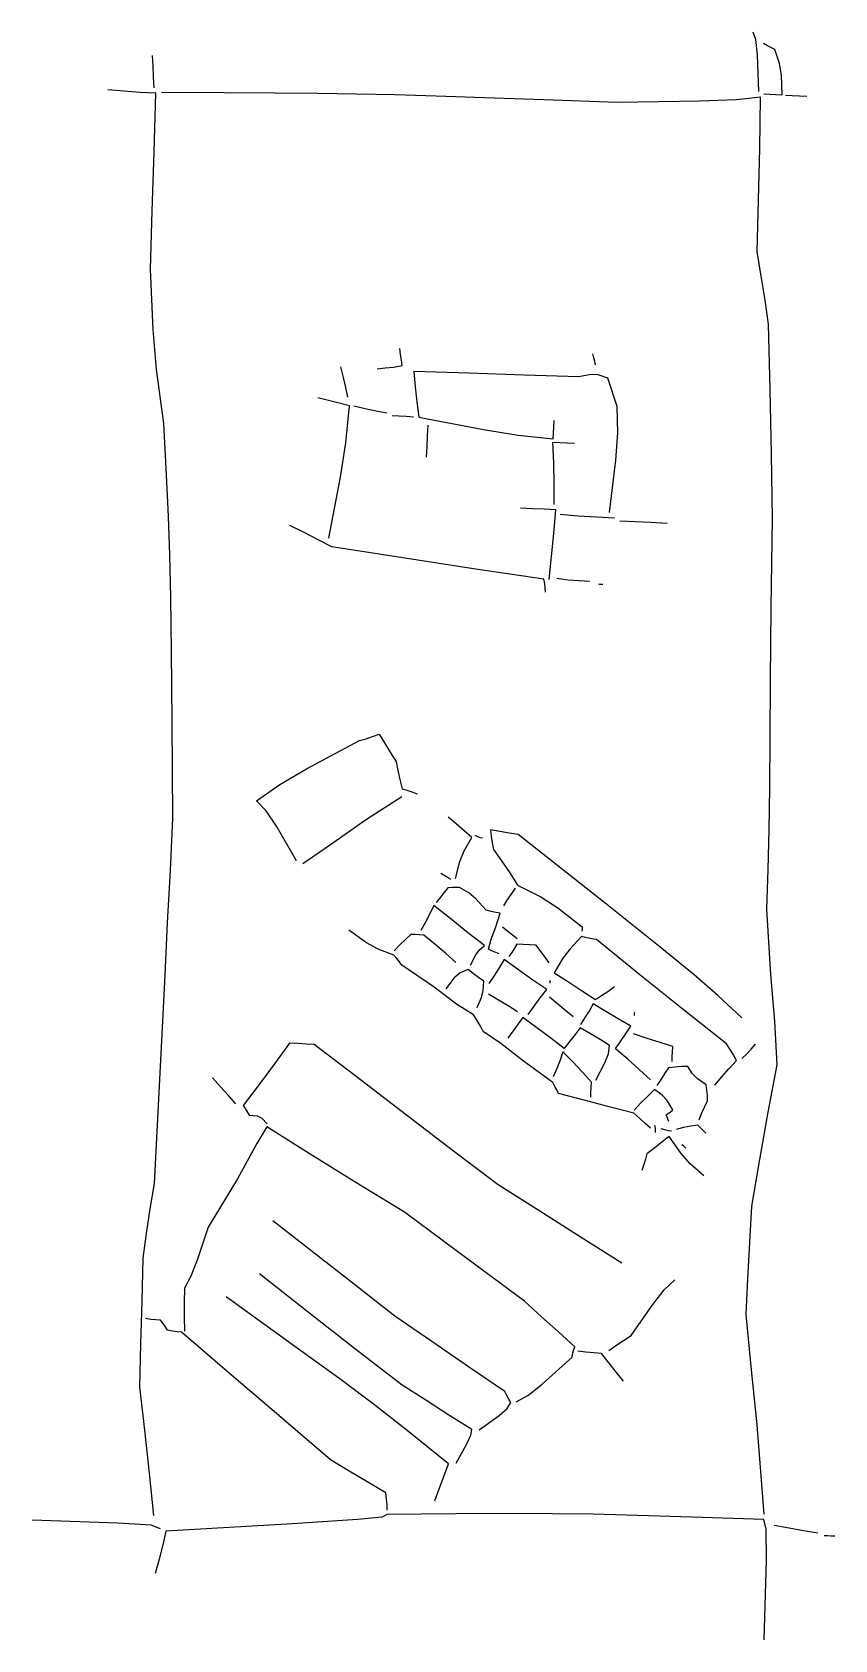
# Model space of a CAD drawing. Extents: x -0.14 to 0.81, y -0.13 to 1.77.
import ezdxf

# ---------------------------------------------------------------- set-up
doc = ezdxf.new("R2010")
doc.units = 0
doc.header["$LTSCALE"] = 0.000394
doc.layers.get('0').update_dxf_attribs({"linetype": 'CONTINUOUS'})

msp = doc.modelspace()

# ---------------------------------------------------------------- linework, layer by layer
at = {"color": 0, "linetype": 'CONTINUOUS'}
for p, q in [((0.7181, 1.7644), (0.7148, 1.773)), ((0.7199, 1.7461), (0.7181, 1.7644)), ((0.7318, 1.757), (0.7269, 1.7597)), ((0.7364, 1.7545), (0.7318, 1.757)), ((0.7405, 1.7527), (0.7364, 1.7545)), ((0.746, 1.736), (0.7405, 1.7527)), ((0.0046, 1.7327), (0.004, 1.7455)), ((0.0053, 1.72), (0.0046, 1.7327)), ((0.7214, 1.7028), (0.7199, 1.7461)), ((0.7483, 1.722), (0.746, 1.736)), ((0.0059, 1.7073), (0.0053, 1.72)), ((0.7492, 1.6988), (0.7483, 1.722)), ((-0.0299, 1.7031), (-0.0489, 1.7049)), ((-0.0109, 1.7018), (-0.0299, 1.7031)), ((0.0081, 1.7008), (-0.0109, 1.7018)), ((0.0058, 1.631), (0.0081, 1.7008)), ((0.0887, 1.7014), (0.0145, 1.7017)), ((0.1489, 1.701), (0.0887, 1.7014)), ((0.1997, 1.7005), (0.1489, 1.701)), ((0.2455, 1.6998), (0.1997, 1.7005)), ((0.2906, 1.6988), (0.2455, 1.6998)), ((0.3397, 1.6974), (0.2906, 1.6988)), ((0.397, 1.6955), (0.3397, 1.6974)), ((0.467, 1.6929), (0.397, 1.6955)), ((0.7236, 1.6963), (0.6952, 1.693)), ((0.7227, 1.6353), (0.7236, 1.6963)), ((0.7276, 1.6999), (0.7344, 1.6996)), ((0.7344, 1.6996), (0.7416, 1.6992)), ((0.7416, 1.6992), (0.7492, 1.6988)), ((0.753, 1.6986), (0.761, 1.6982)), ((0.761, 1.6982), (0.7695, 1.6978)), ((0.7695, 1.6978), (0.7784, 1.6974)), ((0.5542, 1.6896), (0.467, 1.6929)), ((0.6512, 1.6912), (0.5542, 1.6896)), ((0.6952, 1.693), (0.6512, 1.6912)), ((0.0036, 1.5615), (0.0058, 1.631)), ((0.7212, 1.5744), (0.7227, 1.6353)), ((0.0014, 1.4926), (0.0036, 1.5615)), ((0.7195, 1.5135), (0.7212, 1.5744)), ((0.7243, 1.4843), (0.7195, 1.5135)), ((0.0046, 1.4213), (0.0014, 1.4926)), ((0.7289, 1.4558), (0.7243, 1.4843)), ((0.7329, 1.4276), (0.7289, 1.4558)), ((0.735, 1.3503), (0.7329, 1.4276)), ((0.0088, 1.374), (0.0046, 1.4213)), ((0.2976, 1.3915), (0.2967, 1.3988)), ((0.2985, 1.3848), (0.2976, 1.3915)), ((0.5262, 1.3876), (0.5252, 1.3924)), ((0.0175, 1.31), (0.0088, 1.374)), ((0.23, 1.3645), (0.2269, 1.377)), ((0.27, 1.3748), (0.2793, 1.3756)), ((0.2793, 1.3756), (0.2892, 1.3767)), ((0.2892, 1.3767), (0.2994, 1.3784)), ((0.2994, 1.3784), (0.2985, 1.3848)), ((0.3787, 1.3693), (0.3131, 1.3713)), ((0.3131, 1.3713), (0.3147, 1.3534)), ((0.5273, 1.3834), (0.5262, 1.3876)), ((0.5283, 1.3795), (0.5273, 1.3834)), ((0.2329, 1.3525), (0.23, 1.3645)), ((0.2352, 1.3409), (0.2329, 1.3525)), ((0.3147, 1.3534), (0.3167, 1.3355)), ((0.4438, 1.3672), (0.3787, 1.3693)), ((0.5085, 1.3652), (0.4438, 1.3672)), ((0.5227, 1.3679), (0.5085, 1.3652)), ((0.5315, 1.3674), (0.5227, 1.3679)), ((0.5428, 1.3635), (0.5315, 1.3674)), ((0.5469, 1.3519), (0.5428, 1.3635)), ((0.5505, 1.3406), (0.5469, 1.3519)), ((0.2122, 1.337), (0.1996, 1.3402)), ((0.2247, 1.3338), (0.2122, 1.337)), ((0.2373, 1.3307), (0.2247, 1.3338)), ((0.3167, 1.3355), (0.3192, 1.3176)), ((0.5538, 1.3299), (0.5505, 1.3406)), ((0.7365, 1.2736), (0.735, 1.3503)), ((0.2327, 1.2869), (0.2373, 1.3307)), ((0.2558, 1.3272), (0.2423, 1.3304)), ((0.2687, 1.3244), (0.2558, 1.3272)), ((0.2813, 1.3221), (0.2687, 1.3244)), ((0.2875, 1.3192), (0.2955, 1.3188)), ((0.2955, 1.3188), (0.3041, 1.3184)), ((0.3041, 1.3184), (0.3129, 1.3179)), ((0.3192, 1.3176), (0.3956, 1.3029)), ((0.4788, 1.3058), (0.4792, 1.3133)), ((0.5547, 1.2989), (0.5538, 1.3299)), ((0.0206, 1.2492), (0.0175, 1.31)), ((0.3289, 1.2828), (0.3296, 1.2955)), ((0.3296, 1.2955), (0.3302, 1.3081)), ((0.3956, 1.3029), (0.4368, 1.2962)), ((0.4368, 1.2962), (0.4781, 1.2918)), ((0.4781, 1.2918), (0.4785, 1.2985)), ((0.4785, 1.2985), (0.4788, 1.3058)), ((0.5524, 1.2664), (0.5547, 1.2989)), ((0.2264, 1.2464), (0.2327, 1.2869)), ((0.3283, 1.2701), (0.3289, 1.2828)), ((0.4788, 1.2629), (0.4779, 1.288)), ((0.4779, 1.288), (0.4859, 1.2875)), ((0.4859, 1.2875), (0.4945, 1.2871)), ((0.4945, 1.2871), (0.5033, 1.2867)), ((0.4792, 1.2384), (0.4788, 1.2629)), ((0.5449, 1.2045), (0.5524, 1.2664)), ((0.7378, 1.1972), (0.7365, 1.2736)), ((0.0229, 1.2), (0.0206, 1.2492)), ((0.2128, 1.1742), (0.2264, 1.2464)), ((0.4793, 1.2141), (0.4792, 1.2384)), ((0.0245, 1.1543), (0.0229, 1.2)), ((0.4536, 1.2091), (0.4396, 1.2098)), ((0.4675, 1.2084), (0.4536, 1.2091)), ((0.4815, 1.2077), (0.4675, 1.2084)), ((0.4788, 1.1799), (0.4815, 1.2077)), ((0.5078, 1.2004), (0.4863, 1.2023)), ((0.5294, 1.1989), (0.5078, 1.2004)), ((0.5509, 1.1978), (0.5294, 1.1989)), ((0.1835, 1.1808), (0.1665, 1.1893)), ((0.2, 1.1724), (0.1835, 1.1808)), ((0.4761, 1.1524), (0.4788, 1.1799)), ((0.5571, 1.1949), (0.5752, 1.194)), ((0.5752, 1.194), (0.5939, 1.1931)), ((0.5939, 1.1931), (0.6129, 1.1921)), ((0.7362, 1.092), (0.7378, 1.1972)), ((0.2161, 1.1639), (0.2, 1.1724)), ((0.3002, 1.1508), (0.2161, 1.1639)), ((0.0256, 1.1039), (0.0245, 1.1543)), ((0.3838, 1.138), (0.3002, 1.1508)), ((0.4735, 1.1254), (0.4761, 1.1524)), ((0.4672, 1.1258), (0.3838, 1.138)), ((0.4681, 1.1206), (0.4672, 1.1258)), ((0.496, 1.1247), (0.4824, 1.1263)), ((0.509, 1.1237), (0.496, 1.1247)), ((0.5217, 1.123), (0.509, 1.1237)), ((0.0265, 1.0407), (0.0256, 1.1039)), ((0.4688, 1.1155), (0.4681, 1.1206)), ((0.4689, 1.1104), (0.4688, 1.1155)), ((0.5317, 1.12), (0.533, 1.1199)), ((0.533, 1.1199), (0.5346, 1.1198)), ((0.5346, 1.1198), (0.5368, 1.1197)), ((0.7353, 1.0067), (0.7362, 1.092)), ((0.0273, 0.9564), (0.0265, 1.0407)), ((0.7348, 0.9371), (0.7353, 1.0067)), ((0.0282, 0.8429), (0.0273, 0.9564)), ((0.1861, 0.9011), (0.249, 0.9347)), ((0.249, 0.9347), (0.2567, 0.9369)), ((0.2567, 0.9369), (0.2645, 0.9394)), ((0.2645, 0.9394), (0.2723, 0.9424)), ((0.2723, 0.9424), (0.2785, 0.9319)), ((0.7345, 0.8791), (0.7348, 0.9371)), ((0.2785, 0.9319), (0.2852, 0.921)), ((0.2852, 0.921), (0.2922, 0.9096)), ((0.1545, 0.8826), (0.1861, 0.9011)), ((0.2922, 0.9096), (0.2943, 0.8993)), ((0.2943, 0.8993), (0.2966, 0.8887)), ((0.1271, 0.8633), (0.1545, 0.8826)), ((0.2966, 0.8887), (0.2995, 0.8774)), ((0.2995, 0.8774), (0.3049, 0.8759)), ((0.3049, 0.8759), (0.3108, 0.874)), ((0.7339, 0.8289), (0.7345, 0.8791)), ((0.1386, 0.8517), (0.1271, 0.8633)), ((0.2559, 0.841), (0.299, 0.8686)), ((0.3108, 0.874), (0.317, 0.8715)), ((0.0251, 0.7809), (0.0282, 0.8429)), ((0.1508, 0.8333), (0.1386, 0.8517)), ((0.2146, 0.8115), (0.2559, 0.841)), ((0.3634, 0.8361), (0.3537, 0.8442)), ((0.1744, 0.7923), (0.1508, 0.8333)), ((0.3729, 0.828), (0.3634, 0.8361)), ((0.3727, 0.8041), (0.3817, 0.8199)), ((0.3817, 0.8199), (0.3729, 0.828)), ((0.389, 0.8208), (0.3857, 0.8222)), ((0.3919, 0.8197), (0.389, 0.8208)), ((0.3944, 0.8192), (0.3919, 0.8197)), ((0.4151, 0.8271), (0.4038, 0.8289)), ((0.4038, 0.8289), (0.4047, 0.8213)), ((0.4047, 0.8213), (0.406, 0.8136)), ((0.4261, 0.8253), (0.4151, 0.8271)), ((0.4366, 0.8235), (0.4261, 0.8253)), ((0.5396, 0.7422), (0.4366, 0.8235)), ((0.7328, 0.7821), (0.7339, 0.8289)), ((0.1819, 0.7893), (0.2146, 0.8115)), ((0.3678, 0.7915), (0.3727, 0.8041)), ((0.406, 0.8136), (0.4077, 0.8059)), ((0.4077, 0.8059), (0.4172, 0.7923)), ((0.0219, 0.719), (0.0251, 0.7809)), ((0.3627, 0.7713), (0.3678, 0.7915)), ((0.4172, 0.7923), (0.4267, 0.7782)), ((0.7309, 0.7348), (0.7328, 0.7821)), ((0.3498, 0.7745), (0.3453, 0.7772)), ((0.3538, 0.7721), (0.3498, 0.7745)), ((0.3576, 0.7703), (0.3538, 0.7721)), ((0.4267, 0.7782), (0.4361, 0.7637)), ((0.4361, 0.7637), (0.4637, 0.7496)), ((0.3447, 0.7492), (0.3397, 0.7432)), ((0.3492, 0.755), (0.3447, 0.7492)), ((0.3533, 0.7603), (0.3492, 0.755)), ((0.3584, 0.7609), (0.3533, 0.7603)), ((0.3631, 0.761), (0.3584, 0.7609)), ((0.3673, 0.7609), (0.3631, 0.761)), ((0.3784, 0.7543), (0.3673, 0.7609)), ((0.3866, 0.7473), (0.3784, 0.7543)), ((0.399, 0.7338), (0.3866, 0.7473)), ((0.4196, 0.7391), (0.4238, 0.7457)), ((0.4238, 0.7457), (0.4283, 0.7527)), ((0.4283, 0.7527), (0.4334, 0.7601)), ((0.4637, 0.7496), (0.4835, 0.7368)), ((0.6049, 0.6902), (0.5396, 0.7422)), ((0.3323, 0.7296), (0.327, 0.7197)), ((0.337, 0.7395), (0.3323, 0.7296)), ((0.3574, 0.7233), (0.337, 0.7395)), ((0.3773, 0.7073), (0.3574, 0.7233)), ((0.4049, 0.7323), (0.399, 0.7338)), ((0.4102, 0.7311), (0.4049, 0.7323)), ((0.4153, 0.7305), (0.4102, 0.7311)), ((0.4104, 0.7144), (0.4153, 0.7305)), ((0.4835, 0.7368), (0.5124, 0.7141)), ((0.7357, 0.6577), (0.7309, 0.7348)), ((0.0188, 0.6571), (0.0219, 0.719)), ((0.2571, 0.6955), (0.2363, 0.7103)), ((0.3098, 0.7053), (0.3032, 0.6992)), ((0.3149, 0.705), (0.3098, 0.7053)), ((0.32, 0.7048), (0.3149, 0.705)), ((0.325, 0.7045), (0.32, 0.7048)), ((0.327, 0.7197), (0.3215, 0.7098)), ((0.3381, 0.6937), (0.325, 0.7045)), ((0.3969, 0.692), (0.3773, 0.7073)), ((0.4048, 0.6998), (0.4104, 0.7144)), ((0.4244, 0.7088), (0.4183, 0.7138)), ((0.4302, 0.7043), (0.4244, 0.7088)), ((0.4354, 0.7002), (0.4302, 0.7043)), ((0.5123, 0.7112), (0.5122, 0.709)), ((0.5124, 0.7141), (0.5123, 0.7128)), ((0.5123, 0.7128), (0.5123, 0.7112)), ((0.2709, 0.6879), (0.2571, 0.6955)), ((0.2895, 0.6809), (0.2709, 0.6879)), ((0.2965, 0.6929), (0.2898, 0.686)), ((0.3032, 0.6992), (0.2965, 0.6929)), ((0.3506, 0.6829), (0.3381, 0.6937)), ((0.3867, 0.6811), (0.391, 0.6872)), ((0.391, 0.6872), (0.3969, 0.692)), ((0.4018, 0.6879), (0.4048, 0.6998)), ((0.4063, 0.6855), (0.4018, 0.6879)), ((0.4104, 0.6837), (0.4063, 0.6855)), ((0.4323, 0.6889), (0.4291, 0.684)), ((0.4351, 0.6939), (0.4323, 0.6889)), ((0.4427, 0.6935), (0.4351, 0.6939)), ((0.4503, 0.6931), (0.4427, 0.6935)), ((0.4579, 0.6927), (0.4503, 0.6931)), ((0.4635, 0.6852), (0.4579, 0.6927)), ((0.4686, 0.6782), (0.4635, 0.6852)), ((0.4981, 0.6882), (0.4896, 0.6771)), ((0.5118, 0.7027), (0.4981, 0.6882)), ((0.5181, 0.7011), (0.5118, 0.7027)), ((0.524, 0.6999), (0.5181, 0.7011)), ((0.5295, 0.6993), (0.524, 0.6999)), ((0.5807, 0.6576), (0.5295, 0.6993)), ((0.6452, 0.6573), (0.6049, 0.6902)), ((0.2931, 0.6769), (0.2895, 0.6809)), ((0.2964, 0.6729), (0.2931, 0.6769)), ((0.2991, 0.669), (0.2964, 0.6729)), ((0.3372, 0.6427), (0.2991, 0.669)), ((0.3628, 0.6721), (0.3506, 0.6829)), ((0.3804, 0.6687), (0.3867, 0.6811)), ((0.4146, 0.6666), (0.4087, 0.657)), ((0.4142, 0.6822), (0.4104, 0.6837)), ((0.4202, 0.6755), (0.4146, 0.6666)), ((0.4373, 0.6633), (0.4202, 0.6755)), ((0.4291, 0.684), (0.4255, 0.6791)), ((0.4734, 0.6716), (0.4686, 0.6782)), ((0.4896, 0.6771), (0.4792, 0.6598)), ((0.0157, 0.5953), (0.0188, 0.6571)), ((0.3611, 0.654), (0.3511, 0.6409)), ((0.368, 0.6599), (0.3611, 0.654)), ((0.3776, 0.6637), (0.368, 0.6599)), ((0.3837, 0.6587), (0.3776, 0.6637)), ((0.3899, 0.6542), (0.3837, 0.6587)), ((0.396, 0.6501), (0.3899, 0.6542)), ((0.3952, 0.6388), (0.396, 0.6501)), ((0.4087, 0.657), (0.4022, 0.6472)), ((0.4542, 0.6513), (0.4373, 0.6633)), ((0.4705, 0.6399), (0.4542, 0.6513)), ((0.4747, 0.6474), (0.4748, 0.6486)), ((0.4748, 0.6499), (0.4749, 0.6512)), ((0.4748, 0.6486), (0.4748, 0.6499)), ((0.4792, 0.6598), (0.4952, 0.6498)), ((0.4952, 0.6498), (0.5115, 0.6391)), ((0.6321, 0.6165), (0.5807, 0.6576)), ((0.6731, 0.6329), (0.6452, 0.6573)), ((0.7405, 0.6027), (0.7357, 0.6577)), ((0.3637, 0.6227), (0.3372, 0.6427)), ((0.3881, 0.6187), (0.3932, 0.6306)), ((0.3932, 0.6306), (0.3952, 0.6388)), ((0.4136, 0.6276), (0.4016, 0.6345)), ((0.4556, 0.6204), (0.4628, 0.6302)), ((0.4628, 0.6302), (0.4705, 0.6399)), ((0.4836, 0.6228), (0.4739, 0.6309)), ((0.5115, 0.6391), (0.5284, 0.6281)), ((0.5284, 0.6281), (0.5354, 0.6329)), ((0.5354, 0.6329), (0.5429, 0.6379)), ((0.5429, 0.6379), (0.5508, 0.6435)), ((0.7015, 0.6066), (0.6731, 0.6329)), ((0.3838, 0.61), (0.3637, 0.6227)), ((0.3882, 0.6034), (0.3838, 0.61)), ((0.425, 0.6206), (0.4136, 0.6276)), ((0.4361, 0.6137), (0.425, 0.6206)), ((0.4487, 0.6105), (0.4556, 0.6204)), ((0.493, 0.615), (0.4836, 0.6228)), ((0.5019, 0.6078), (0.493, 0.615)), ((0.521, 0.6154), (0.5158, 0.6071)), ((0.5256, 0.6232), (0.521, 0.6154)), ((0.5404, 0.6139), (0.5256, 0.6232)), ((0.5552, 0.6052), (0.5404, 0.6139)), ((0.5745, 0.6105), (0.5746, 0.6118)), ((0.5745, 0.6092), (0.5745, 0.6105)), ((0.5746, 0.6118), (0.5747, 0.6131)), ((0.6834, 0.5758), (0.6321, 0.6165)), ((0.0125, 0.5336), (0.0157, 0.5953)), ((0.392, 0.5969), (0.3882, 0.6034)), ((0.3955, 0.5903), (0.392, 0.5969)), ((0.4163, 0.5762), (0.3955, 0.5903)), ((0.4308, 0.5911), (0.4244, 0.5825)), ((0.4366, 0.5993), (0.4308, 0.5911)), ((0.4422, 0.6071), (0.4366, 0.5993)), ((0.459, 0.5948), (0.4422, 0.6071)), ((0.4752, 0.5825), (0.459, 0.5948)), ((0.5102, 0.5947), (0.5043, 0.587)), ((0.5222, 0.5877), (0.5102, 0.5947)), ((0.5158, 0.6071), (0.5104, 0.5985)), ((0.57, 0.5968), (0.5552, 0.6052)), ((0.5636, 0.5873), (0.57, 0.5968)), ((0.7432, 0.5511), (0.7405, 0.6027)), ((0.166, 0.5765), (0.1482, 0.552)), ((0.1761, 0.576), (0.166, 0.5765)), ((0.1859, 0.5755), (0.1761, 0.576)), ((0.1952, 0.5751), (0.1859, 0.5755)), ((0.25, 0.5332), (0.1952, 0.5751)), ((0.443, 0.5553), (0.4163, 0.5762)), ((0.4911, 0.5702), (0.4752, 0.5825)), ((0.4979, 0.5788), (0.4911, 0.5702)), ((0.5043, 0.587), (0.4979, 0.5788)), ((0.5336, 0.5808), (0.5222, 0.5877)), ((0.5447, 0.5739), (0.5336, 0.5808)), ((0.5437, 0.5639), (0.5447, 0.5739)), ((0.5521, 0.5697), (0.5577, 0.5784)), ((0.5577, 0.5784), (0.5636, 0.5873)), ((0.5893, 0.5822), (0.5734, 0.5877)), ((0.6046, 0.5773), (0.5893, 0.5822)), ((0.6197, 0.5726), (0.6046, 0.5773)), ((0.6193, 0.5663), (0.6197, 0.5726)), ((0.6878, 0.5692), (0.6834, 0.5758)), ((0.7123, 0.5693), (0.7177, 0.5753)), ((0.1482, 0.552), (0.1301, 0.5275)), ((0.4777, 0.5302), (0.443, 0.5553)), ((0.4863, 0.5565), (0.4823, 0.5465)), ((0.4897, 0.5665), (0.4863, 0.5565)), ((0.5014, 0.5545), (0.4897, 0.5665)), ((0.5126, 0.5425), (0.5014, 0.5545)), ((0.5287, 0.5327), (0.5395, 0.5532)), ((0.5395, 0.5532), (0.5437, 0.5639)), ((0.5664, 0.5575), (0.5521, 0.5697)), ((0.5801, 0.5454), (0.5664, 0.5575)), ((0.6188, 0.5549), (0.619, 0.5603)), ((0.619, 0.5603), (0.6193, 0.5663)), ((0.6861, 0.5464), (0.6951, 0.5561)), ((0.6916, 0.5626), (0.6878, 0.5692)), ((0.6951, 0.5561), (0.6916, 0.5626)), ((0.7016, 0.5583), (0.7069, 0.5635)), ((0.7069, 0.5635), (0.7123, 0.5693)), ((0.0094, 0.472), (0.0125, 0.5336)), ((0.0845, 0.5248), (0.0749, 0.5354)), ((0.3046, 0.4915), (0.25, 0.5332)), ((0.4823, 0.5465), (0.478, 0.5366)), ((0.5235, 0.5305), (0.5126, 0.5425)), ((0.5935, 0.5333), (0.5801, 0.5454)), ((0.6059, 0.5339), (0.6008, 0.5265)), ((0.6104, 0.5409), (0.6059, 0.5339)), ((0.6146, 0.5475), (0.6104, 0.5409)), ((0.6222, 0.5483), (0.6146, 0.5475)), ((0.6299, 0.5489), (0.6222, 0.5483)), ((0.6375, 0.5488), (0.6299, 0.5489)), ((0.643, 0.5402), (0.6375, 0.5488)), ((0.6487, 0.5346), (0.643, 0.5402)), ((0.6593, 0.5274), (0.6487, 0.5346)), ((0.6695, 0.5269), (0.6776, 0.5366)), ((0.6776, 0.5366), (0.6861, 0.5464)), ((0.7327, 0.4948), (0.7432, 0.5511)), ((0.0938, 0.5145), (0.0845, 0.5248)), ((0.1026, 0.5048), (0.0938, 0.5145)), ((0.1301, 0.5275), (0.1114, 0.503)), ((0.48, 0.5254), (0.4777, 0.5302)), ((0.4823, 0.5212), (0.48, 0.5254)), ((0.4846, 0.5172), (0.4823, 0.5212)), ((0.5147, 0.5093), (0.4846, 0.5172)), ((0.5226, 0.5127), (0.5228, 0.5182)), ((0.5228, 0.5182), (0.5231, 0.5242)), ((0.5231, 0.5242), (0.5235, 0.5305)), ((0.59, 0.514), (0.582, 0.5058)), ((0.598, 0.5216), (0.59, 0.514)), ((0.607, 0.5152), (0.598, 0.5216)), ((0.6126, 0.509), (0.607, 0.5152)), ((0.6602, 0.521), (0.6593, 0.5274)), ((0.6608, 0.5146), (0.6602, 0.521)), ((0.6609, 0.5082), (0.6608, 0.5146)), ((0.1114, 0.503), (0.1138, 0.4991)), ((0.1138, 0.4991), (0.1161, 0.4952)), ((0.1161, 0.4952), (0.1184, 0.4912)), ((0.5445, 0.5014), (0.5147, 0.5093)), ((0.5737, 0.4936), (0.5445, 0.5014)), ((0.582, 0.5058), (0.5739, 0.4974)), ((0.6197, 0.4976), (0.6126, 0.509)), ((0.6144, 0.4932), (0.617, 0.4953)), ((0.617, 0.4953), (0.6197, 0.4976)), ((0.6538, 0.4933), (0.6571, 0.5008)), ((0.6571, 0.5008), (0.6609, 0.5082)), ((0.7226, 0.4391), (0.7327, 0.4948)), ((0.1184, 0.4912), (0.1277, 0.4904)), ((0.1394, 0.4775), (0.1275, 0.458)), ((0.1277, 0.4904), (0.1332, 0.4879)), ((0.1332, 0.4879), (0.1396, 0.4813)), ((0.1936, 0.4433), (0.1394, 0.4775)), ((0.3588, 0.45), (0.3046, 0.4915)), ((0.5806, 0.4873), (0.5737, 0.4936)), ((0.587, 0.4815), (0.5806, 0.4873)), ((0.5932, 0.4761), (0.587, 0.4815)), ((0.5991, 0.4762), (0.5984, 0.4796)), ((0.5993, 0.4733), (0.5991, 0.4762)), ((0.6118, 0.4917), (0.6144, 0.4932)), ((0.6129, 0.4891), (0.6118, 0.4917)), ((0.614, 0.4865), (0.6129, 0.4891)), ((0.6152, 0.4839), (0.614, 0.4865)), ((0.6326, 0.4766), (0.6236, 0.4745)), ((0.6412, 0.4784), (0.6326, 0.4766)), ((0.6493, 0.4796), (0.6412, 0.4784)), ((0.6529, 0.476), (0.6493, 0.4796)), ((0.6509, 0.4859), (0.6538, 0.4933)), ((0.6562, 0.4729), (0.6529, 0.476)), ((0.0063, 0.4105), (0.0094, 0.472)), ((0.1275, 0.458), (0.1047, 0.4162)), ((0.6072, 0.4597), (0.5983, 0.4529)), ((0.5992, 0.4707), (0.5993, 0.4733)), ((0.6105, 0.474), (0.6058, 0.4754)), ((0.6155, 0.466), (0.6072, 0.4597)), ((0.6146, 0.4728), (0.6105, 0.474)), ((0.6184, 0.4723), (0.6146, 0.4728)), ((0.6297, 0.4459), (0.6155, 0.466)), ((0.659, 0.4702), (0.6562, 0.4729)), ((0.2478, 0.4097), (0.1936, 0.4433)), ((0.413, 0.4089), (0.3588, 0.45)), ((0.5874, 0.4395), (0.5855, 0.4329)), ((0.5891, 0.4458), (0.5874, 0.4395)), ((0.5983, 0.4529), (0.5891, 0.4458)), ((0.6403, 0.4338), (0.6297, 0.4459)), ((0.6324, 0.455), (0.6303, 0.4564)), ((0.6339, 0.4537), (0.6324, 0.455)), ((0.6352, 0.4523), (0.6339, 0.4537)), ((0.7131, 0.3836), (0.7226, 0.4391)), ((0.5855, 0.4329), (0.583, 0.4257)), ((0.6564, 0.4195), (0.6403, 0.4338)), ((0.0013, 0.3806), (0.0063, 0.4105)), ((0.1047, 0.4162), (0.0698, 0.3589)), ((0.3021, 0.3764), (0.2478, 0.4097)), ((0.4623, 0.3776), (0.413, 0.4089)), ((-0.003, 0.3512), (0.0013, 0.3806)), ((0.7109, 0.3405), (0.7131, 0.3836)), ((0.195, 0.3285), (0.1465, 0.3665)), ((0.3498, 0.341), (0.3021, 0.3764)), ((0.5112, 0.3468), (0.4623, 0.3776)), ((-0.0071, 0.3221), (-0.003, 0.3512)), ((0.0698, 0.3589), (0.0567, 0.3196)), ((0.5596, 0.3163), (0.5112, 0.3468)), ((0.243, 0.2908), (0.195, 0.3285)), ((0.3973, 0.3059), (0.3498, 0.341)), ((0.7087, 0.2977), (0.7109, 0.3405)), ((-0.0084, 0.2714), (-0.0071, 0.3221)), ((0.0567, 0.3196), (0.0495, 0.3008)), ((0.4442, 0.2713), (0.3973, 0.3059)), ((0.042, 0.2866), (0.0415, 0.2701)), ((0.0495, 0.3008), (0.042, 0.2866)), ((0.1868, 0.2593), (0.1306, 0.3037)), ((0.2908, 0.2537), (0.243, 0.2908)), ((0.6096, 0.2845), (0.6222, 0.2966)), ((0.7066, 0.2555), (0.7087, 0.2977)), ((-0.0097, 0.2206), (-0.0084, 0.2714)), ((0.0415, 0.2701), (0.0416, 0.2532)), ((0.1726, 0.2178), (0.091, 0.2765)), ((0.4645, 0.2529), (0.4442, 0.2713)), ((0.5706, 0.2306), (0.5962, 0.2674)), ((0.5962, 0.2674), (0.6096, 0.2845)), ((0.0019, 0.2496), (-0.0043, 0.2508)), ((0.0079, 0.249), (0.0019, 0.2496)), ((0.0133, 0.2486), (0.0079, 0.249)), ((0.0166, 0.2447), (0.0133, 0.2486)), ((0.0416, 0.2532), (0.0419, 0.2358)), ((0.2431, 0.2154), (0.1868, 0.2593)), ((0.3346, 0.2235), (0.2908, 0.2537)), ((0.4843, 0.235), (0.4645, 0.2529)), ((0.7126, 0.1939), (0.7066, 0.2555)), ((0.0193, 0.2407), (0.0166, 0.2447)), ((0.0216, 0.2368), (0.0193, 0.2407)), ((0.0276, 0.2356), (0.0216, 0.2368)), ((0.033, 0.235), (0.0276, 0.2356)), ((0.0381, 0.2347), (0.033, 0.235)), ((0.0974, 0.1837), (0.0381, 0.2347)), ((0.5038, 0.2174), (0.4843, 0.235)), ((0.5614, 0.2247), (0.5706, 0.2306)), ((-0.011, 0.1698), (-0.0097, 0.2206)), ((0.2271, 0.1782), (0.1726, 0.2178)), ((0.2993, 0.1719), (0.2431, 0.2154)), ((0.3779, 0.1937), (0.3346, 0.2235)), ((0.5012, 0.2087), (0.5023, 0.2128)), ((0.5023, 0.2128), (0.5038, 0.2174)), ((0.517, 0.2108), (0.5073, 0.2122)), ((0.5262, 0.21), (0.517, 0.2108)), ((0.5352, 0.2095), (0.5262, 0.21)), ((0.5444, 0.198), (0.5352, 0.2095)), ((0.5442, 0.2129), (0.5525, 0.2188)), ((0.5525, 0.2188), (0.5614, 0.2247)), ((0.421, 0.1644), (0.3779, 0.1937)), ((0.4653, 0.1732), (0.5006, 0.2049)), ((0.5006, 0.2049), (0.5012, 0.2087)), ((0.553, 0.187), (0.5444, 0.198)), ((0.7196, 0.125), (0.7126, 0.1939)), ((0.1562, 0.1334), (0.0974, 0.1837)), ((0.2672, 0.1481), (0.2271, 0.1782)), ((0.3273, 0.154), (0.2993, 0.1719)), ((0.4481, 0.1596), (0.4653, 0.1732)), ((0.5615, 0.1764), (0.553, 0.187)), ((-0.0051, 0.1187), (-0.011, 0.1698)), ((0.3547, 0.1364), (0.3273, 0.154)), ((0.4233, 0.1596), (0.421, 0.1644)), ((0.4256, 0.1553), (0.4233, 0.1596)), ((0.428, 0.1514), (0.4256, 0.1553)), ((0.4344, 0.1523), (0.4481, 0.1596)), ((0.2147, 0.0833), (0.1562, 0.1334)), ((0.3054, 0.1182), (0.2672, 0.1481)), ((0.3818, 0.1194), (0.3547, 0.1364)), ((0.3907, 0.1189), (0.4141, 0.136)), ((0.4141, 0.136), (0.4237, 0.1444)), ((0.4237, 0.1444), (0.428, 0.1514)), ((0.0003, 0.0679), (-0.0051, 0.1187)), ((0.3544, 0.0788), (0.3054, 0.1182)), ((0.3809, 0.1128), (0.3818, 0.1194)), ((0.7277, 0.0192), (0.7196, 0.125)), ((0.3633, 0.0796), (0.3761, 0.1025)), ((0.3761, 0.1025), (0.3809, 0.1128)), ((0.2369, 0.0699), (0.2147, 0.0833)), ((0.3486, 0.0639), (0.3544, 0.0788)), ((0.0055, 0.0177), (0.0003, 0.0679)), ((0.2588, 0.057), (0.2369, 0.0699)), ((0.3431, 0.0492), (0.3486, 0.0639)), ((0.2802, 0.0444), (0.2588, 0.057)), ((0.281, 0.0371), (0.2802, 0.0444)), ((0.3382, 0.0351), (0.3431, 0.0492)), ((0.2816, 0.0304), (0.281, 0.0371)), ((0.3631, 0.0195), (0.2814, 0.0189)), ((0.2817, 0.024), (0.2816, 0.0304)), ((0.4257, 0.0198), (0.3631, 0.0195)), ((0.4772, 0.0197), (0.4257, 0.0198)), ((0.5253, 0.019), (0.4772, 0.0197)), ((-0.0372, 0.0087), (-0.1385, 0.0122)), ((0.0022, 0.0061), (-0.0372, 0.0087)), ((0.0136, 0.002), (0.0022, 0.0061)), ((0.1695, 0.0078), (0.0198, -0.0009)), ((0.2466, 0.0128), (0.1695, 0.0078)), ((0.2757, 0.0158), (0.2466, 0.0128)), ((0.2814, 0.0189), (0.2757, 0.0158)), ((0.5778, 0.0177), (0.5253, 0.019)), ((0.6426, 0.0157), (0.5778, 0.0177)), ((0.7273, 0.0129), (0.6426, 0.0157)), ((0.7304, 0.0015), (0.7273, 0.0129)), ((0.7305, -0.0354), (0.7304, 0.0015)), ((0.7573, 0.0025), (0.7397, 0.0059)), ((0.7746, -0.0006), (0.7573, 0.0025)), ((0.016, -0.0172), (0.0117, -0.0339)), ((0.0198, -0.0009), (0.016, -0.0172)), ((0.7914, -0.0031), (0.7746, -0.0006)), ((0.7988, -0.006), (0.8027, -0.0062)), ((0.8027, -0.0062), (0.8068, -0.0064)), ((0.8068, -0.0064), (0.8115, -0.0066)), ((0.0117, -0.0339), (0.0071, -0.0511)), ((0.7278, -0.1295), (0.7305, -0.0354))]:
    msp.add_line(p, q, dxfattribs=at)

doc.saveas('drawing.dxf')
